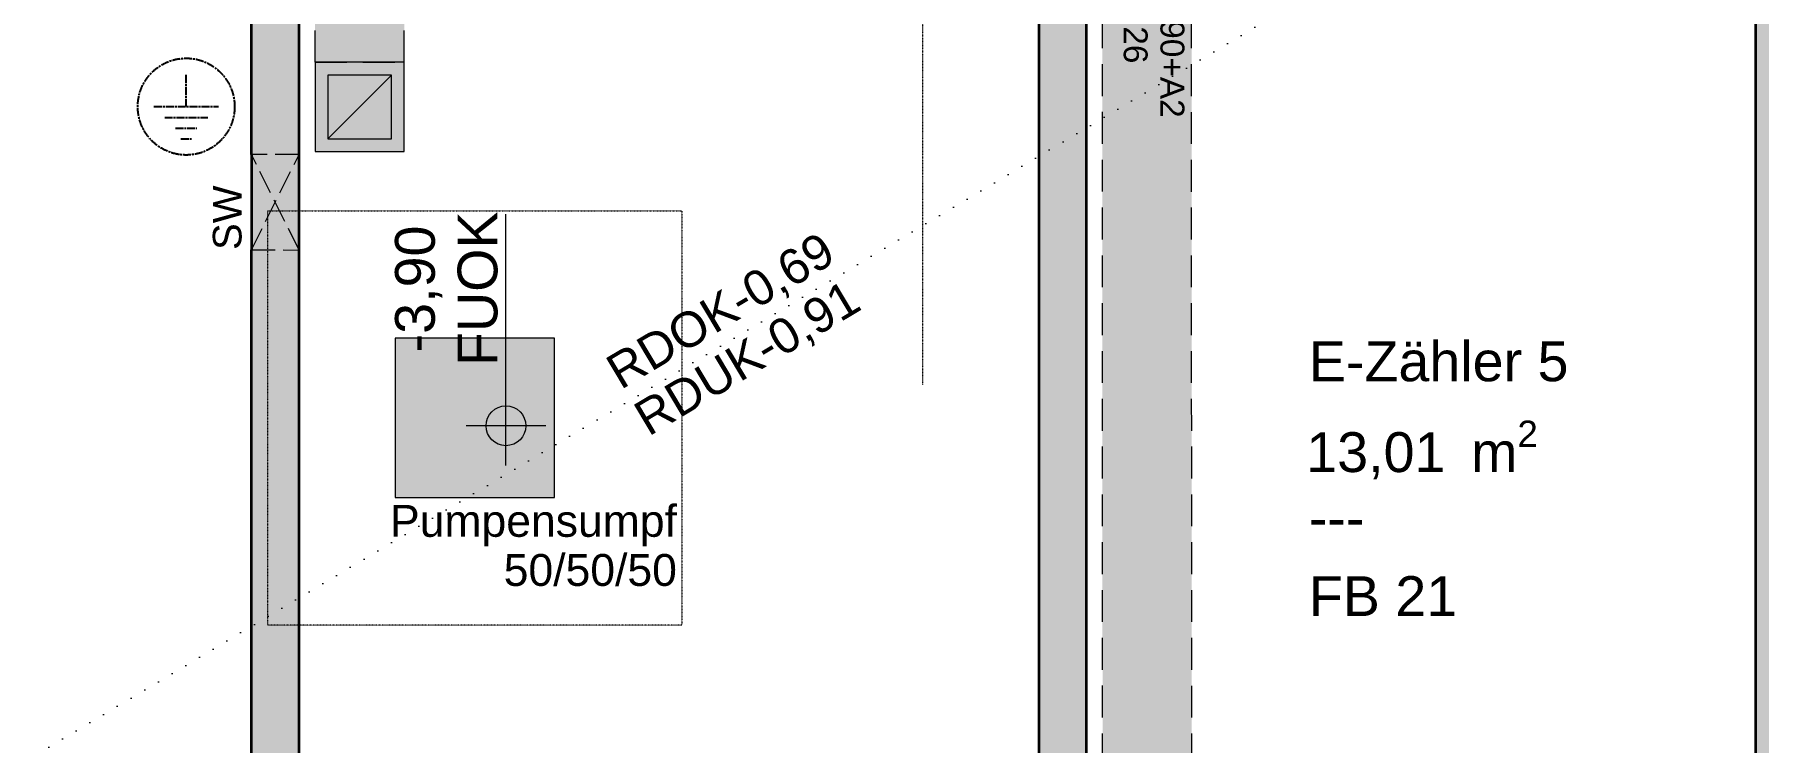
# Model space of a CAD drawing. Header units: millimetres. Extents: x 32522367 to 32638135, y 41424826 to 41540167.
# Drawn here: x 32558326 to 32563738, y 41521815 to 41524037 of the extents above; entities that cross this region are included whole.
import ezdxf
from ezdxf.enums import TextEntityAlignment as Align

# ---------------------------------------------------------------- set-up
doc = ezdxf.new("R2010")
doc.units = ezdxf.units.MM
for name, pattern in [('ACAD_ISO08W100', [36, 24, -3, 6, -3]), ('Achse', [0.2, 0.1, -0.05, 0, -0.05]), ('Punktlinie weit', [0.05, 0, -0.05]), ('Strichlinie eng', [0.1, 0.075, -0.025]), ('Strichlinie mittel', [0.15, 0.1, -0.05]), ('Untersicht', [0.1, 0.075, -0.025])]:
    doc.linetypes.add(name, pattern=pattern)
for name, color, linetype in [('120 Wand Innen tragend', 251, 'Continuous'), ('715 Lueftung', 251, 'Continuous'), ('811 Raum 2.Erschließung_ Nebenräume_Allg.räume_Technik', 251, 'Continuous'), ('951 Polierplan Hoehenkote', 251, 'Continuous'), ('955 Polierplan Beschriftung', 251, 'Continuous')]:
    doc.layers.add(name, color=color, linetype=linetype)
for name, color, linetype, lineweight in [('120 Wand Innen tragend_Stift_Nr__1', 251, 'Continuous', 13), ('120 Wand Innen tragend_Stift_Nr__23', 251, 'Continuous', 13), ('120 Wand Innen tragend_Stift_Nr__24', 251, 'Continuous', 13), ('120 Wand Innen tragend_Stift_Nr__6', 251, 'Continuous', 13), ('120 Wand Innen tragend_Stift_Nr__8', 251, 'Continuous', 35), ('215 DVK darunter_Stift_Nr__1', 251, 'Continuous', 13), ('715 Lueftung_Stift_Nr__104', 251, 'Continuous', 18), ('716 Entwässerung_Stift_Nr__1', 251, 'Continuous', 13), ('851 Marker Schnittführung Haupt_Stift_Nr__2', 251, 'Continuous', 18), ('951 Polierplan Hoehenkote_Stift_Nr__1', 251, 'Continuous', 13), ('955 Polierplan Beschriftung_Stift_Nr__1', 251, 'Continuous', 13), ('956 Durchbruch Beschriftung_Stift_Nr__61', 251, 'Continuous', 25), ('Archicad Raumstempel_Stift_Nr__1', 251, 'Continuous', 13)]:
    doc.layers.add(name, color=color, linetype=linetype, lineweight=lineweight)
doc.layers.add('E_ERDUNG', color=150, linetype='ACAD_ISO08W100', true_color=0x0f87ff)
doc.styles.add('ERSTELLTER_STIL_1', font='arial.ttf')
doc.styles.add('ET_LEGENDE - Wohnung$0$ROMANS', font='romans.shx', dxfattribs={"width": 0.6})

# ---------------------------------------------------------------- blocks, each defined once
blk = doc.blocks.new('*U34')
for p, q in [((0, 0), (0, 97.7)), ((-97.7, 0), (97.7, 0)), ((-65.1, -32.6), (65.1, -32.6)), ((-32.6, -65.1), (32.6, -65.1)), ((-16.3, -97.7), (16.3, -97.7))]:
    blk.add_line(p, q)
blk.add_ellipse((0, 0), major_axis=(-103.6, 103.6), ratio=1, start_param=3.926991, end_param=10.210176)
at = {"style": 'ET_LEGENDE - Wohnung$0$ROMANS', "width": 0.6, "flags": 1}
for tag, p in [('RAUMBUCHNUMMER', (0, -425)), ('ANLAGE', (0, -575))]:
    blk.add_attdef(tag, text='', height=100, dxfattribs=at).set_placement(p, align=Align.MIDDLE)
for tag, p in [('TEILANLAGE_NR', (0, -725)), ('KOMPONENTE', (0, -875)), ('KOMPONENTE_NR', (0, -1025)), ('BEZEICHNUNG', (0, -1175)), ('TYP', (0, -1325)), ('HERSTELLER', (0, -1475)), ('MODEL', (0, -1625)), ('LEISTUNG_MAX', (0, -1775)), ('SPEZIFISCH_1', (0, -1925)), ('SPEZIFISCH_2', (0, -2075)), ('SPEZIFISCH_3', (0, -2225)), ('SPEZIFISCH_4', (0, -2375)), ('SPEZIFISCH_5', (0, -2525)), ('GEWERKE_CODE', (0, -2675)), ('LV_POS', (0, -2825)), ('ZAEHLER', (0, -2975)), ('PLATZHALTER_1', (0, -3125)), ('PLATZHALTER_2', (0, -3275)), ('PLATZHALTER_3', (0, -3425)), ('JOBLISTE_VDMA', (0, -3575)), ('ET_SPEZIFISCH_1', (0, -3725)), ('ET_SPEZIFISCH_2', (0, -3875)), ('ET_SPEZIFISCH_3', (0, -4025)), ('ET_SPEZIFISCH_4', (0, -4175)), ('ET_SPEZIFISCH_5', (0, -4325)), ('ET_SPEZIFISCH_6', (0, -4475)), ('ET_SPEZIFISCH_7', (0, -4625))]:
    blk.add_attdef(tag, text='', height=100, dxfattribs=at).set_placement(p, align=Align.MIDDLE_CENTER)
blk = doc.blocks.new('E-Zähler 5__2', base_point=(38.9612, 72.8995))
at = {"layer": 'Archicad Raumstempel_Stift_Nr__1', "color": 7, "lineweight": 13, "insert": (38.6309, 73.1952), "char_height": 0.125, "attachment_point": 1, "rotation": 343.6401, "style": 'ERSTELLTER_STIL_1'}
blk.add_mtext('\\A1;{\\pql;\\pt0,0.05;\\fArial|b0|i0|c0|p0;\\W1.000000;13,01\\fArial|b0|i0|c0|p0;\\W1.000000;\\A1{\\H.66x;\\S^  ;}\\fArial|b0|i0|c0|p0;\\W1.000000; m\\fArial|b0|i0|c0|p0;\\W1.000000;\\A1{\\H.66x;\\S2^  ;}}', dxfattribs=at)
at = {"layer": 'Archicad Raumstempel_Stift_Nr__1', "color": 7, "lineweight": 13, "style": 'ERSTELLTER_STIL_1'}
for tag, p in [('ROOM_NAME', (38.7086, 73.4313)), ('DUMMY_890', (39.4765, 73.2345)), ('DUMMY_891', (38.6394, 73.2243)), ('DUMMY_892', (38.5703, 72.9887)), ('DUMMY_893', (38.5703, 72.9601)), ('sCustom1Value', (38.5011, 72.7245)), ('DUMMY_894', (38.94, 72.6243))]:
    blk.add_attdef(tag, text='', height=0.125, rotation=343.6401, dxfattribs=at).set_placement(p, align=Align.TOP_LEFT)
blk = doc.blocks.new('Öffnung_114')
at = {"layer": '120 Wand Innen tragend_Stift_Nr__1', "color": 7, "linetype": 'Untersicht', "lineweight": 13}
for p, q in [((35.7482, 74.5993), (35.6887, 74.9294)), ((35.6042, 74.6416), (35.8327, 74.8872))]:
    blk.add_line(p, q, dxfattribs=at)
at = {"layer": '120 Wand Innen tragend_Stift_Nr__6', "color": 7, "linetype": 'Untersicht', "lineweight": 13, "flags": 128}
for points in [[(35.8327, 74.8872), (35.6887, 74.9294)], [(35.6042, 74.6416), (35.7482, 74.5993)]]:
    blk.add_lwpolyline(points, dxfattribs=at)
at = {"layer": '120 Wand Innen tragend_Stift_Nr__8', "color": 7, "linetype": 'Continuous', "lineweight": 35, "flags": 128}
for points in [[(35.6887, 74.9294), (35.6042, 74.6416)], [(35.7482, 74.5993), (35.8327, 74.8872)]]:
    blk.add_lwpolyline(points, dxfattribs=at)
blk = doc.blocks.new('Wand_30', base_point=(39.145, 69.3013))
at = {"layer": '120 Wand Innen tragend_Stift_Nr__24', "linetype": 'Continuous', "lineweight": 13}
blk.add_hatch(color=92, dxfattribs=at).paths.add_polyline_path([(41.1918, 76.9126), (39.0229, 69.5244), (39.1956, 69.4737), (41.3645, 76.8619)])
at = {"layer": '120 Wand Innen tragend_Stift_Nr__8', "color": 7, "linetype": 'Continuous', "lineweight": 35, "flags": 128}
blk.add_lwpolyline([(40.7524, 75.4158), (39.0229, 69.5244)], dxfattribs=at)
blk = doc.blocks.new('Wand_150', base_point=(37.0079, 70.1159))
at = {"layer": '120 Wand Innen tragend_Stift_Nr__23', "linetype": 'Continuous', "lineweight": 13}
blk.add_hatch(color=91, dxfattribs=at).paths.add_polyline_path([(37.008, 70.1159), (39.2613, 77.792), (39.1174, 77.8342), (36.864, 70.1581)])
at = {"layer": '120 Wand Innen tragend_Stift_Nr__8', "color": 7, "linetype": 'Continuous', "lineweight": 35, "flags": 128}
for points in [[(38.5933, 76.0488), (37.2785, 71.5701)], [(37.4224, 71.5278), (38.7372, 76.0065)]]:
    blk.add_lwpolyline(points, dxfattribs=at)
blk = doc.blocks.new('Wand_207', base_point=(34.7637, 71.2457))
at = {"layer": '120 Wand Innen tragend_Stift_Nr__23', "linetype": 'Continuous', "lineweight": 13}
blk.add_hatch(color=91, dxfattribs=at).paths.add_polyline_path([(34.8059, 71.3897), (36.8052, 78.2003), (36.6613, 78.2426), (34.6619, 71.4315)])
at = {"layer": '120 Wand Innen tragend_Stift_Nr__8', "color": 7, "linetype": 'Continuous', "lineweight": 35, "flags": 128}
for points in [[(36.3768, 77.2735), (35.6887, 74.9294)], [(35.8327, 74.8872), (36.5208, 77.2312)], [(35.6042, 74.6416), (34.9069, 72.2663)], [(35.0509, 72.224), (35.7482, 74.5993)]]:
    blk.add_lwpolyline(points, dxfattribs=at)
blk = doc.blocks.new('Lüftungskanal-ZUL 20x20')
at = {"layer": '715 Lueftung', "linetype": 'Continuous', "lineweight": 0, "true_color": 0xffffff}
blk.add_hatch(color=7, dxfattribs=at).paths.add_polyline_path([(0, 0.28), (0, 0), (0.28, 0), (0.28, 0.28)])
at = {"layer": '715 Lueftung_Stift_Nr__104', "color": 202, "linetype": 'Continuous', "lineweight": 18, "true_color": 0x9900cc}
for p, q in [((0, 0.28), (0, 0)), ((0.28, 0.28), (0, 0.28)), ((0.28, 0), (0.28, 0.28)), ((0.04, 0.24), (0.04, 0.04)), ((0.24, 0.24), (0.04, 0.24)), ((0.04, 0.04), (0.24, 0.24)), ((0.24, 0.04), (0.24, 0.24)), ((0, 0), (0.28, 0)), ((0.04, 0.04), (0.24, 0.04))]:
    blk.add_line(p, q, dxfattribs=at)
blk = doc.blocks.new('Träger_5', base_point=(36.0963, 75.1109))
at = {"layer": '715 Lueftung_Stift_Nr__104', "linetype": 'Continuous', "lineweight": 0, "true_color": 0x260033}
blk.add_hatch(color=198, dxfattribs=at).paths.add_polyline_path([(36.2307, 75.0715), (36.7854, 76.9611), (36.5167, 77.0397), (35.962, 75.1503)])
at = {"layer": '715 Lueftung_Stift_Nr__104', "color": 202, "linetype": 'Strichlinie mittel', "lineweight": 18, "true_color": 0x9900cc, "flags": 128}
for points in [[(35.962, 75.1503), (36.5167, 77.0397)], [(36.2307, 75.0715), (36.7854, 76.9611)], [(35.962, 75.1503), (36.2307, 75.0715)]]:
    blk.add_lwpolyline(points, dxfattribs=at)
blk = doc.blocks.new('Träger_7', base_point=(37.2131, 70.1392))
at = {"layer": '715 Lueftung_Stift_Nr__104', "linetype": 'Continuous', "lineweight": 0, "true_color": 0x260033}
blk.add_hatch(color=198, dxfattribs=at).paths.add_polyline_path([(37.3474, 70.0997), (39.1566, 76.2635), (38.8879, 76.3424), (37.0788, 70.1786)])
at = {"layer": '715 Lueftung_Stift_Nr__104', "color": 202, "linetype": 'Strichlinie mittel', "lineweight": 18, "true_color": 0x9900cc, "flags": 128}
for points in [[(37.0788, 70.1786), (38.8091, 76.0738)], [(37.3474, 70.0997), (39.0778, 75.9954)]]:
    blk.add_lwpolyline(points, dxfattribs=at)
blk = doc.blocks.new('Höhenbemaßung_33', base_point=(36.2157, 73.8872))
at = {"layer": '951 Polierplan Hoehenkote_Stift_Nr__1', "color": 7, "linetype": 'Continuous', "lineweight": 13}
for p, q in [((36.1805, 73.7673), (36.4027, 74.5241)), ((36.3356, 73.852), (36.0958, 73.9224))]:
    blk.add_line(p, q, dxfattribs=at)
blk.add_circle((36.2157, 73.8872), 0.0625, dxfattribs=at)
at = {"layer": '951 Polierplan Hoehenkote_Stift_Nr__1', "color": 7, "lineweight": 13, "char_height": 0.125, "attachment_point": 7, "rotation": 73.6401, "style": 'ERSTELLTER_STIL_1'}
for s, insert in [('\\A1;{\\pql;\\fArial|b0|i0|c0|p0;\\W1.000000;-3,90}', (36.0887, 74.1645)), ('\\A1;{\\pql;\\fArial|b0|i0|c0|p0;\\W1.000000;FUOK}', (36.2445, 74.0742))]:
    blk.add_mtext(s, dxfattribs=dict(at, insert=insert))
blk = doc.blocks.new('Etikett_39', base_point=(30.7605, 73.4704))
at = {"layer": '955 Polierplan Beschriftung_Stift_Nr__1', "color": 7, "linetype": 'Punktlinie weit', "lineweight": 13}
blk.add_line((29.7034, 72.0726), (45.1623, 76.0597), dxfattribs=at)
at = {"layer": '955 Polierplan Beschriftung_Stift_Nr__1', "color": 7, "lineweight": 13, "insert": (36.6041, 73.8479), "char_height": 0.11, "attachment_point": 4, "rotation": 14.4622, "line_spacing_factor": 0.929581, "style": 'ERSTELLTER_STIL_1'}
blk.add_mtext('\\A1;{\\pql;\\fArial|b0|i0|c0|p0;\\W1.000000;RDOK\\fArial|b0|i0|c0|p0;\\W1.000000;\\fArial|b0|i0|c0|p0;\\W1.000000;-0,69\\fArial|b0|i0|c0|p0;\\W1.000000;\\A1{\\H.66x;\\S^  ;}\\fArial|b0|i0|c0|p0;\\W1.000000;\\fArial|b0|i0|c0|p0;\\W1.000000;\\P\\pql;\\fArial|b0|i0|c0|p0;\\W1.000000;RDUK\\fArial|b0|i0|c0|p0;\\W1.000000;\\fArial|b0|i0|c0|p0;\\W1.000000;-0,91\\fArial|b0|i0|c0|p0;\\W1.000000;\\A1{\\H.66x;\\S^  ;}\\fArial|b0|i0|c0|p0;\\W1.000000;\\fArial|b0|i0|c0|p0;\\W1.000000;}', dxfattribs=at)

msp = doc.modelspace()

# ---------------------------------------------------------------- hatches: boundary and pattern name
at = {"layer": '716 Entwässerung_Stift_Nr__1', "linetype": 'Continuous', "lineweight": 13}
msp.add_hatch(color=7, dxfattribs=at).paths.add_polyline_path([(32559458.45, 41522583.508), (32559958.45, 41522583.511), (32559958.448, 41523083.511), (32559458.448, 41523083.508)])

# ---------------------------------------------------------------- linework, layer by layer
at = {"layer": '215 DVK darunter_Stift_Nr__1', "color": 7, "linetype": 'Strichlinie eng', "lineweight": 13}
msp.add_lwpolyline([(32559058.446, 41523483.506), (32560358.446, 41523483.513), (32560358.452, 41522183.513), (32559058.452, 41522183.506)], close=True, dxfattribs=at)
at = {"layer": '716 Entwässerung_Stift_Nr__1', "color": 7, "linetype": 'Continuous', "lineweight": 13, "flags": 128}
msp.add_lwpolyline([(32559458.45, 41522583.508), (32559958.45, 41522583.511), (32559958.448, 41523083.511), (32559458.448, 41523083.508)], close=True, dxfattribs=at)
at = {"layer": '811 Raum 2.Erschließung_ Nebenräume_Allg.räume_Technik', "color": 254, "linetype": 'Continuous', "lineweight": 0, "true_color": 0xd3d2c7, "flags": 128}
for points in [[(32546368.466, 41519413.437), (32558338.471, 41519413.498), (32558338.468, 41520015.019), (32559006.825, 41520015.022), (32559006.788, 41527113.51), (32551348.426, 41527113.471), (32551348.413, 41529713.462), (32549248.423, 41529713.459), (32549248.426, 41527113.46), (32546368.426, 41527113.437)], [(32559156.827, 41519533.503), (32560311.562, 41519533.509), (32561478.465, 41519533.515), (32561478.427, 41527112.741), (32559156.789, 41527112.597)], [(32561628.434, 41525611.086), (32561628.466, 41519413.515), (32563728.466, 41519413.526), (32563728.434, 41525611.096)]]:
    msp.add_lwpolyline(points, close=True, dxfattribs=at)
at = {"layer": '851 Marker Schnittführung Haupt_Stift_Nr__2', "color": 7, "linetype": 'Achse', "lineweight": 18}
msp.add_lwpolyline([(32561614.018, 41524437.352), (32561114.018, 41524437.35), (32561114.025, 41522937.35)], dxfattribs=at)

# ---------------------------------------------------------------- block references
at = {"layer": '120 Wand Innen tragend', "color": 7, "lineweight": 35, "xscale": 1000, "yscale": 1000, "zscale": 1000, "rotation": 16.36019999999994}
for name, p in [('Wand_150', (32561628.466, 41519413.515)), ('Wand_207', (32559156.825, 41519865.462)), ('Wand_30', (32563908.467, 41519233.839))]:
    msp.add_blockref(name, p, dxfattribs=at)
at = {"layer": '120 Wand Innen tragend', "color": 7, "linetype": 'Continuous', "lineweight": 13, "xscale": 1000, "yscale": 1000, "zscale": 1000, "rotation": 16.36019999999994}
msp.add_blockref('Öffnung_114', (32545868.865, 41441712.417), dxfattribs=at)
at = {"layer": '715 Lueftung', "color": 8, "lineweight": 13, "xscale": 1000, "yscale": 1000, "zscale": 1000, "rotation": 16.36019999999994}
for name, p in [('Träger_5', (32559346.804, 41523949.511)), ('Träger_7', (32561818.769, 41519493.632))]:
    msp.add_blockref(name, p, dxfattribs=at)
at = {"layer": '715 Lueftung', "color": 7, "linetype": 'Continuous', "lineweight": 13, "xscale": 1000, "yscale": 1000, "zscale": 1000, "rotation": 0.0002944514438539}
msp.add_blockref('Lüftungskanal-ZUL 20x20', (32559206.805, 41523669.51), dxfattribs=at)
at = {"layer": '811 Raum 2.Erschließung_ Nebenräume_Allg.räume_Technik', "color": 7, "linetype": 'Continuous', "lineweight": 13, "xscale": 1000, "yscale": 1000, "zscale": 1000, "rotation": 16.36019999999994}
msp.add_blockref('E-Zähler 5__2', (32562718.497, 41522634.628), dxfattribs=at).add_auto_attribs({'ROOM_NAME': 'E-Zähler 5', 'sCustom1Value': 'FB 21', 'DUMMY_893': '---'})
at = {"layer": '951 Polierplan Hoehenkote', "color": 7, "lineweight": 13, "xscale": 1000, "yscale": 1000, "zscale": 1000, "rotation": 16.36019999999994}
msp.add_blockref('Höhenbemaßung_33', (32559806.009, 41522809.003), dxfattribs=at)
at = {"layer": '955 Polierplan Beschriftung', "color": 7, "linetype": 'Continuous', "lineweight": 13, "xscale": 1000, "yscale": 1000, "zscale": 1000, "rotation": 16.36019999999994}
msp.add_blockref('Etikett_39', (32554689.122, 41520872.499), dxfattribs=at)
at = {"layer": 'E_ERDUNG', "xscale": 1.036799999999999, "yscale": 1.036799999999999, "zscale": 1.036799999999999}
msp.add_blockref('*U34', (32558802.293, 41523810.439), dxfattribs=at)

# ---------------------------------------------------------------- texts
at = {"layer": '715 Lueftung_Stift_Nr__104', "color": 202, "linetype": 'Continuous', "lineweight": 18, "true_color": 0x9900cc, "insert": (32561829.113, 41524496.376), "char_height": 75, "attachment_point": 5, "rotation": 270.002996, "line_spacing_factor": 0.922173, "style": 'ERSTELLTER_STIL_1'}
msp.add_mtext('\\A1;{\\pqc;\\fArial|b0|i0|c0|p0;\\W1.000000;ZUL 20/20 E-Zähler\\fArial|b0|i0|c0|p0;\\W1.000000; 5\\fArial|b0|i0|c0|p0;\\W1.000000; EI90+A2\\P\\pqc;\\fArial|b0|i0|c0|p0;\\W1.000000;UK-Lüftungskanal \\fArial|b0|i0|c0|p0;\\W1.000000;-1,26}', dxfattribs=at)
at = {"layer": '716 Entwässerung_Stift_Nr__1', "color": 7, "linetype": 'Continuous', "lineweight": 13, "insert": (32560342.715, 41522560.656), "char_height": 100, "attachment_point": 3, "rotation": 0.00029, "line_spacing_factor": 0.92441, "style": 'ERSTELLTER_STIL_1'}
msp.add_mtext('\\A1;{\\pqr;\\fArial|b0|i0|c0|p0;\\W1.000000;Pumpensumpf\\P\\pqr;\\fArial|b0|i0|c0|p0;\\W1.000000;50/50\\fArial|b0|i0|c0|p0;\\W1.000000;/50}', dxfattribs=at)
at = {"layer": '956 Durchbruch Beschriftung_Stift_Nr__61', "color": 5, "linetype": 'Continuous', "lineweight": 25, "insert": (32558885.95, 41523360.56), "char_height": 90, "attachment_point": 1, "rotation": 90.000297, "style": 'ERSTELLTER_STIL_1'}
msp.add_mtext('\\A1;{\\pql;\\fArial|b0|i0|c0|p0;\\W1.000000;SW}', dxfattribs=at)

doc.saveas('drawing.dxf')
